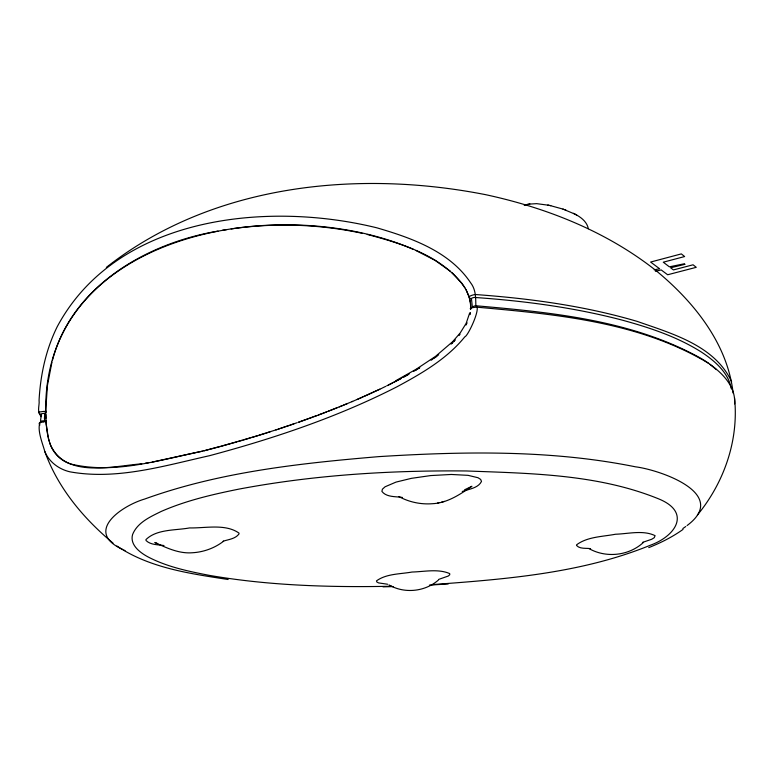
<?xml version="1.0" encoding="UTF-8"?>
<svg xmlns="http://www.w3.org/2000/svg" width="774" height="774" viewBox="0 0 774 774"><rect width="100%" height="100%" fill="white"/><g stroke="black" fill="none" stroke-linecap="round" stroke-linejoin="round"><path stroke-width="1.16" d="M45.753 410.201C47.911 415.503 38.468 411.739 41.515 415.802M45.753 412.3C42.183 232.036 280.633 191.478 413.413 249.402M45.753 409.736L47.466 385.268L51.945 362.155M469.305 297.516L470.524 303.718L470.631 308.942M733.113 393.066C727.56 343.172 693.049 300.796 655.23 269.971C606.042 231.339 546.531 207.809 485.762 194.7C357.249 169.361 211.892 184.212 106.338 267.407M734.623 403.912C735.977 384.001 718.591 369.575 703.45 359.852M476.426 307.133L471.956 307.713L470.611 309.194M470.669 308.042L470.679 306.291M469.886 314.35L470.186 312.715M469.837 314.612L470.176 312.88M52.439 360.345C71.808 286.351 146.663 243.065 218.016 231.107M469.547 313.354L466.171 323.319L460.211 332.946L452.606 341.721M466.016 325.012L467.09 322.826M687.099 525.527C729.959 493.628 659.516 469.808 635.425 466.809C551.127 449.752 464.284 451.319 378.844 456.621C299.838 463.297 219.652 471.927 144.651 499.046C121.624 505.78 83.669 531.806 122.621 549.405M470.195 308.7L470.727 308.255M697.413 515.01C724.183 482.473 738.947 440.048 734.526 397.865M459.011 335.568L460.046 334.262M454.135 341.102L455.296 339.854M454.677 340.521L451.861 343.414M469.034 296.79C470.495 295.6 472.401 295.126 474.201 294.681C474.685 294.575 475.188 294.507 475.681 294.546C530.2 298.512 584.776 305.904 637.302 321.433C671.861 333.565 715.079 345.552 731.604 381.756M451.116 344.12L452.345 342.93M471.385 307.655L472.353 307.104L471.472 298.832C471.24 297.874 473.591 297.613 474.462 297.439C523.969 300.873 573.428 307.394 621.503 319.933C649.212 327.46 676.969 336.613 701.389 352.054C714.596 360.8 728.45 372.391 731.333 388.848M452.838 341.518L435.491 356.388L416.383 369.101L396.056 380.566M643.513 542.351C629.069 555.8 606.245 558.306 589.101 548.64M437.349 355.769L438.703 354.744M435.569 357.143L437 356.079M438.413 580.045C425.061 591.791 404.396 593.91 389.012 584.931M434.62 357.791L435.985 356.785M433.392 358.71L434.843 357.665M685.764 526.523L682.881 528.536M431.147 360.249L432.55 359.271M223.618 541.19C214.669 548.137 203.581 552.123 192.291 552.762C178.91 553.797 166.642 547.924 154.848 542.497L157.712 543.638M683.036 529.397C672.48 536.962 660.803 542.826 648.757 547.615M39.397 422.817L43.702 421.811M418.231 368.637L419.798 367.679M415.657 370.175L419.315 367.96M413.703 371.356L417.447 369.121M409.243 373.939L402.761 377.548M404.173 376.793L408.024 374.645M401.251 378.38L393.386 382.54M400.903 378.563L386.671 385.887M388.403 385.065L392.389 383.043M381.805 388.267L385.694 386.361M381.34 388.509L363.983 396.501M379.831 389.206L356.901 399.558M362.958 396.965L351.918 401.677M352.663 401.387L339.283 406.872M343.424 405.218L347.526 403.535M342.398 405.634L327.557 411.526M464.555 489.807L471.908 486.275C460.027 494.46 447.42 502.984 432.473 503.71C420.853 504.619 409.088 502.132 398.833 496.56M524.25 205.487L527.587 204.384M328.224 411.246L337.087 407.763M323.677 413.016L326.589 411.903M318.211 415.067L327.112 411.681M317.882 415.212L322.71 413.393M314.021 416.644L316.914 415.57M317.098 415.483L298.183 422.333M309.213 418.415L313.064 417.002M308.255 418.763L298.687 422.188M297.071 422.73L278.379 429.077M290.115 425.158L293.917 423.852M285.364 426.764L289.166 425.487M280.633 428.351L284.416 427.084M275.902 429.909L279.685 428.67M44.457 413.577C45.202 416.47 43.209 419.963 45.937 421.472C46.759 429.289 47.495 437.3 50.416 444.702C65.442 478.816 113.149 466.035 141.777 463.82M277.286 429.444L259.029 435.269M266.469 432.947L270.242 431.747M265.53 433.247L251.492 437.591M40.577 421.54C36.281 428.661 42.734 443.686 44.776 451.416C57.837 487.959 83.524 518.503 113.014 543.096M257.965 435.607L221.674 446.153M250.341 437.939L243.462 439.99M39.097 412.049L43.47 411.439M237.802 441.644L242.33 440.329M236.68 441.964L204.017 450.797M642.42 542.448L651.689 539.265L654.253 537.698L655.085 535.656C643.175 529.851 628.391 533.837 615.553 534.234C602.598 536.711 587.437 536.643 576.601 544.799L576.524 545.457C579.842 549.172 586.063 547.982 590.581 548.631M462.262 491.5C468.754 489.081 478.139 488.268 481.505 481.418L480.635 479.406L477.993 477.722L468.047 475.342L451.3 474.462L430.702 475.575L411.41 478.342L396.017 482.096L385.084 486.778L382.424 489.168L381.892 491.384C386.419 497.392 395.678 496.386 402.412 497.44M220.522 446.472L203.785 450.845M44.699 420.872C44.099 420.708 42.918 420.814 42.115 420.988C38.284 422.952 43.45 413.974 39.619 413.926C37.287 410.143 39.687 404.589 39.068 400.284C40.441 374.868 45.937 349.432 57.305 326.541C116.603 216.11 266.769 200.718 376.87 227.827C411.42 237.889 449.549 251.366 470.486 282.597C475.991 289.602 475.671 297.719 475.846 305.759C552.965 312.493 633.896 320.378 702.473 359.204M438.781 579.368L448.281 576.03L449.752 574.734L449.704 573.582C438.074 568.58 424.355 571.715 412.029 572.034C400.274 574.153 386.352 573.621 376.474 580.897L376.861 582.009L378.612 582.919L387.658 584.244M684.855 264.331L670.613 267.785L673.419 269.923L693.069 264.795L696.261 267.32L667.652 274.76L661.199 269.942L655.375 271.258M223.144 541.19C228.514 539.478 235.383 538.859 238.953 534.021L239.021 533.112C225.408 523.485 205.487 528.284 189.572 527.926C175.321 530.538 156.687 528.971 145.889 539.671L146.093 540.571C150.678 545.06 158.022 544.615 163.991 545.544M202.962 451.058L152.207 462.088M202.682 451.126C159.908 459.872 114.668 474.549 70.956 464.052C60.643 460.994 52.458 452.529 49.536 442.225M437.639 502.994L439.042 502.665M441.731 502.036L444.537 501.397M471.434 298.812L469.499 298.029L466.248 290.057L461.846 283.187L452.064 272.748M528.768 204.133L536.663 203.649L548.94 205.294M526.417 204.636L529.861 203.901M654.204 269.836L659.622 268.772L650.615 262.047L681.333 253.901L684.651 256.542L663.27 262.192L669.365 266.837L684.361 263.77L684.796 264.263M222.351 230.323L226.724 229.597M145.202 463.278L148.676 462.697M231.136 228.92C274.606 222.612 319.188 224.112 362.145 233.293M43.741 421.811L44.486 421.782M429.435 585.096L448.233 583.973M431.95 584.641C505.519 579.194 581.177 573.437 650.179 545.302C675.963 536.082 691.482 512.243 658.655 498.872C598.041 474.191 530.916 473.398 466.422 470.969C390.27 470.234 313.799 474.994 238.876 489.12C212.463 494.441 185.953 500.584 161.195 511.45C150.32 516.819 137.327 522.518 132.577 534.563C129.693 544.79 139.852 552.472 147.699 556.738C166.836 566.887 188.372 571.309 209.464 575.392C269.613 585.754 330.914 587.476 391.818 586.247M382.985 586.847L393.482 586.586M43.654 411.439L44.437 411.439M44.457 411.439L45.095 411.478M476.649 307.152C555.297 314.244 639.169 321.549 708.442 363.229M228.166 579.513C189.949 573.611 149.643 568.068 116.903 546.009M549.879 205.487L562.959 209.096L574.772 214.04M547.799 205.052L550.769 205.671M367.195 234.435C402.809 243.839 442.863 255.991 464.913 287.715M562.959 209.096L563.782 209.396M564.914 209.793L566.007 210.189M415.919 250.495L435.094 260.364L450.555 271.432M123.811 550.033L125.04 550.643M575.208 214.272C581.071 217.252 587.05 221.877 588.327 228.717M573.408 213.324L576.727 215.075M472.324 307.084C485.492 298.532 468.522 335.916 464.845 336.796C446.937 358.933 421.666 373.465 396.975 386.787C337.561 417.157 273.89 438.452 209.57 455.683C164.156 465.813 116.777 480.296 69.97 471.83C59.027 469.305 49.014 462.001 44.776 451.416M709.981 364.38L716.385 369.624M41.012 416.702L38.748 412.397M465.822 289.292L468.754 295.842M39.88 425.1L39.097 423.504M49.246 441.286L48.404 438.229M469.296 297.526L470.05 300.583M48.162 437.155L46.285 424.549M470.166 301.202L470.369 302.45M470.447 303.089L470.66 305.643M46.246 424.133L46.15 422.894M46.121 422.469L45.753 412.203M45.995 420.495L46.024 421.017M45.889 418.347L45.782 414.409"/></g></svg>
